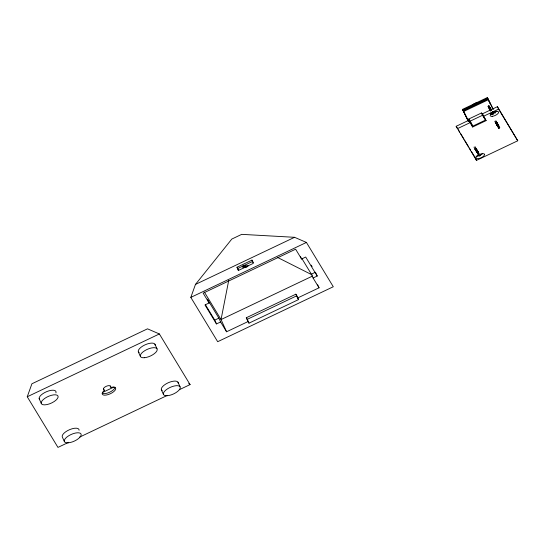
<?xml version="1.0" encoding="UTF-8"?>
<svg xmlns="http://www.w3.org/2000/svg" width="545" height="545" viewBox="0 0 545 545"><rect width="100%" height="100%" fill="white"/><g stroke="black" fill="none" stroke-linecap="round" stroke-linejoin="round"><path stroke-width="0.82" d="M228.716 280.43L221.045 319.554L226.563 331.776L248.029 321.57L248.99 323.151L298.531 299.6L296.807 295.778L295.846 294.198L246.306 317.749L248.029 321.57M488.538 105.921L488.327 106.752L488.095 106.364L489.103 105.887L491.086 110.138M68.718 442.288L57.961 447.404L27.25 396.767L31.91 383.782L147.511 328.826L159.365 333.956L190.076 384.593L179.325 389.709M190.818 297.393L195.471 284.415L231.809 239.064L241.714 234.35L294.559 237.307L306.419 242.436L333.288 286.745L217.687 341.701L190.818 297.393L306.419 242.436M474.981 149.248L475.69 149.419L475.989 148.771L476.228 149.16L475.69 149.419L474.981 149.248L475.989 148.771M475.887 150.733L476.596 150.897L476.895 150.25L477.134 150.638L476.596 150.897L475.887 150.733L476.895 150.25M476.78 152.219L478.026 152.13L477.795 151.742L476.78 152.219L477.495 152.389L477.795 151.742L476.834 149.616M476.725 151.578L477.924 154.092L478.401 153.867L478.701 153.22L477.74 151.094M495.773 123.374L497.02 123.279L496.781 122.891L495.773 123.374L496.481 123.538L496.781 122.891L495.821 120.765M495.718 122.727L496.911 125.241L497.387 125.023L497.687 124.376L496.727 122.25M496.611 124.219L497.81 126.733L498.287 126.508L498.586 125.861L497.306 123.027M499.493 127.346L498.477 127.823L499.193 127.993L499.493 127.346L499.724 127.734L498.716 128.211L497.517 125.697M495.95 123.115L496.911 125.241L497.926 124.764L497.687 124.376L496.679 124.853L497.387 125.023L497.926 124.764L496.965 122.639M496.849 124.607L497.81 126.733L498.818 126.249L498.586 125.861L497.571 126.345L498.287 126.508L498.818 126.249L497.857 124.124M476.964 151.966L477.924 154.092L478.932 153.608L478.701 153.22L477.686 153.704L478.401 153.867L478.932 153.608L477.972 151.483M468.359 121.392L462.514 109.375L487.284 97.596L492.884 108.877M462.766 110.117L487.537 98.338L487.284 97.596M488.129 98.972L488.381 99.715L463.611 111.493L463.359 110.751L488.129 98.972L493.354 109.497M484.709 120.452L472.726 126.147L468.761 119.028L481.494 112.972L486.092 120.629L472.679 127.005L468.945 120.22L456.165 126.297L476.466 160.394L517.75 140.767L497.449 106.67L482.359 113.851L483.463 116.289L498.552 109.116L517.75 140.767M469.797 121.324L482.529 115.267L485.459 120.098M457.269 128.743L470.049 122.666M491.726 114.259L493.218 113.551M195.471 284.415L294.559 237.307M251.981 260.108L253.275 263.378L238.294 270.497L237 267.234L251.981 260.108L253.268 262.683M237 267.234L237.763 268.501L252.744 261.375M479.184 156.129L480.71 155.4M220.609 321.966L218.886 318.144L207.366 299.157L209.096 302.972L204.968 304.941L216.481 323.928L220.609 321.966L226.563 331.776M209.096 302.972L203.142 293.162L295.622 249.201L301.576 259.011L305.704 257.049L317.217 276.036L313.089 277.998L311.365 274.176L301.984 258.705M27.25 396.767L159.365 333.956M205.37 304.635L214.757 320.106L218.886 318.144M311.365 274.176L315.494 272.214M312.762 275.954L221.045 319.554L204.368 292.066M246.306 317.749L247.267 319.329L296.807 295.778M295.846 294.198L297.57 298.013L319.043 287.808L317.66 284.756M102.528 392.475L114.048 386.998M79.468 437.179L167.036 395.547M489.444 107.406L490.01 107.365L491.29 110.076M490.337 108.891L491.14 109.238L490.337 108.891L490.52 109.286M277.344 257.329L312.019 274.83M188.713 383.598L190.076 384.593M482.359 113.851L486.092 120.629M468.761 119.028L471.691 123.851M468.945 120.22L472.679 127.005M456.165 126.297L457.473 128.457M458.345 129.894L459.653 132.054M460.525 133.491L464.02 139.248M464.892 140.685L468.38 146.442M469.252 147.879L470.56 150.038M471.432 151.476L474.927 157.226M311.229 265.183L312.081 266.594M313.089 277.998L319.043 287.808M297.57 298.013L298.531 299.6M110.921 387.386L110.138 386.092A3.658 1.472 -24.3 0 0 106.064 386.391A3.658 1.472 -24.3 0 0 103.53 389.232L104.32 390.527A7.323 2.943 -24.3 0 0 102.174 393.531L102.344 394.287A7.323 2.943 -24.3 0 0 110.485 393.681A7.323 2.943 -24.3 0 0 115.554 388.013L114.934 387.461A7.323 2.943 -24.3 0 0 110.921 387.386L110.233 385.86M55.944 392.891A9.149 3.679 -24.3 0 0 46.897 391.548L44.731 392.557A9.149 3.679 -24.3 0 0 39.158 398.674L39.628 399.512M41.222 403.252L41.693 404.097A9.149 3.679 -24.3 0 0 51.836 402.871A9.149 3.679 -24.3 0 0 58.029 396.092A9.149 3.679 -24.3 0 0 48.968 396.126L46.802 397.142A9.149 3.679 -24.3 0 0 41.222 403.252L39.158 398.674M494.349 111.745L495.098 113.244M487.537 98.338L490.52 104.354M463.359 110.751L468.584 121.276M462.514 109.375L468.482 121.406M497.449 106.67L498.552 109.116M492.51 111.882L493.443 113.816M498.532 125.221L499.724 127.734L498.716 128.211L497.755 126.086M492.537 112.331L493.232 113.878M492.298 111.943L493 113.489M492.339 112.393L493.034 113.939M490.01 107.365L491.059 109.688M492.128 112.454L492.83 114M496.059 121.154L497.02 123.279L496.005 123.763L494.812 121.249M491.195 110.519L489.103 105.887L488.095 106.364L490.187 111.003M492.244 112.842L492.946 114.389M490.282 110.553L489.001 107.849L490.391 110.942M491.324 112.876L492.026 114.423M491.12 112.938L491.815 114.484M481.494 112.972L482.529 115.267M472.031 124.621L472.726 126.147M477.066 150.004L478.026 152.13L477.018 152.607L475.819 150.093M475.935 148.124L477.134 150.638L476.119 151.122L475.158 148.996M475.029 146.646L476.228 149.16L475.213 149.637L474.021 147.123M475.363 157.948L476.466 160.394M315.841 272.984L317.217 276.036M300.54 256.715L301.576 259.011M247.267 319.329L248.99 323.151M214.757 320.106L216.481 323.928M177.983 382.188L180.054 386.773M154.95 344.215L157.014 348.793M161.47 390.043L163.534 394.621M138.437 352.063L140.501 356.648M103.625 389.001L104.32 390.527M64.446 441.729L62.382 437.144A9.149 3.679 -24.3 0 1 69.815 429.569A9.149 3.679 -24.3 0 1 79.107 430.25M237.763 268.501L238.547 270.456M248.643 265.79A7.78 7.242 -18.9 0 1 244.712 265.272M246.94 266.668A7.78 7.242 -18.9 0 1 243.329 265.197M246.824 267.268A8.42 7.841 -18.9 0 1 242.913 265.674M243.642 267.179A9.333 8.693 -18.9 0 1 242.327 266.348M243.86 267.813A9.333 8.693 -18.9 0 1 242.539 266.982M244.964 267.35A8.42 7.841 -18.9 0 1 243.131 266.307M482.693 153.513A4.578 1.839 -24.3 0 1 475.983 156.177M496.877 111.119A4.578 1.839 -24.3 0 1 490.18 113.878M472.535 105.042A8.236 7.698 -18.7 0 1 477.584 102.549M139.213 352.751A9.149 3.679 -24.3 0 1 144.772 344.971A9.149 3.679 -24.3 0 1 155.161 345.169M115.036 387.243A7.323 2.943 -24.3 0 1 109.797 392.155A7.323 2.943 -24.3 0 1 102.276 393.313M162.246 390.724A9.149 3.679 -24.3 0 1 167.805 382.951A9.149 3.679 -24.3 0 1 178.195 383.142M484.43 154.235L484.069 153.874A4.578 1.839 -24.3 0 0 476.964 156.115A4.578 1.839 -24.3 0 0 479.266 158.445A4.578 1.839 -24.3 0 0 484.43 154.235M492.142 116.337A4.578 1.839 -24.3 0 0 498.614 112.345A4.578 1.839 -24.3 0 0 492.387 112.815A4.578 1.839 -24.3 0 0 492.142 116.337M68.227 442.819A9.149 3.679 -24.3 0 0 81.178 434.828A9.149 3.679 -24.3 0 0 68.718 435.762A9.149 3.679 -24.3 0 0 68.227 442.819M144.282 357.738A9.149 3.679 -24.3 0 0 157.233 349.747A9.149 3.679 -24.3 0 0 144.766 350.68A9.149 3.679 -24.3 0 0 144.282 357.738M167.315 395.711A9.149 3.679 -24.3 0 0 180.266 387.727A9.149 3.679 -24.3 0 0 167.805 388.66A9.149 3.679 -24.3 0 0 167.315 395.711"/></g></svg>
